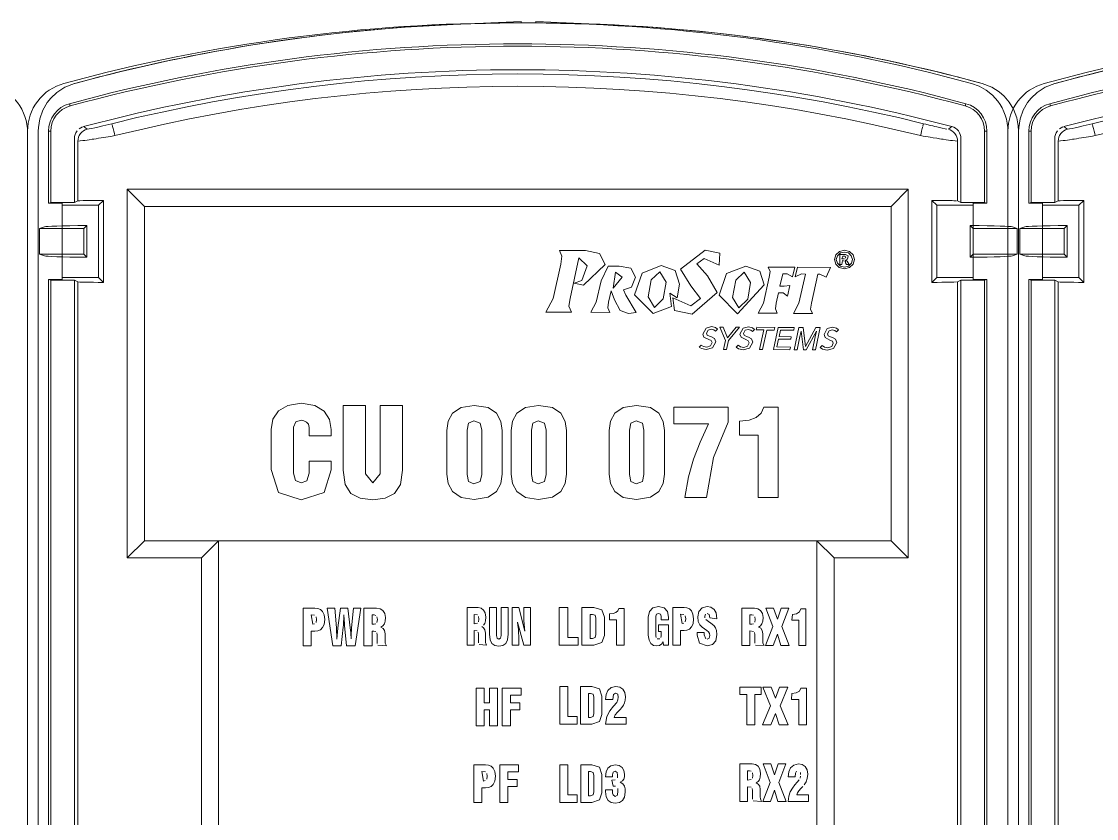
# Model space of a CAD drawing. Header units: millimetres. Extents: x -6000 to 26000, y -6000 to 26000.
# Drawn here: x 97.54 to 103.59, y -4326.05 to -4321.56 of the extents above; entities that cross this region are included whole.
import ezdxf

# ---------------------------------------------------------------- set-up
doc = ezdxf.new("R2010")
doc.units = ezdxf.units.MM
doc.header["$MEASUREMENT"] = 0
doc.layers.add('Чертеж и Рисунок_Ном._пера__1', color=7, linetype='Continuous', lineweight=15)
doc.layers.add('Чертеж и Рисунок_Ном._пера__7', color=7, linetype='Continuous', lineweight=15)

msp = doc.modelspace()

# ---------------------------------------------------------------- linework, layer by layer
at = {"layer": 'Чертеж и Рисунок_Ном._пера__1', "color": 7, "linetype": 'Continuous', "lineweight": 15, "flags": 128}
for points in [[(100.7937, -4322.8662), (100.7145, -4322.8499), (100.5678, -4322.8492), (100.5817, -4322.8819), (100.5753, -4322.9255), (100.5322, -4323.1195), (100.4909, -4323.1956), (100.6347, -4323.1963), (100.6203, -4323.1636), (100.6273, -4323.12), (100.6773, -4322.8913)], [(100.6506, -4323.0329), (100.7026, -4323.0436), (100.8245, -4322.9287), (100.7937, -4322.8662)], [(100.6773, -4322.8913), (100.7234, -4322.9352), (100.6942, -4323.0173)], [(101.4705, -4322.8636), (101.3878, -4322.8469), (101.2496, -4322.9537), (101.3075, -4323.0486)], [(101.4012, -4322.9926), (101.3422, -4322.9234), (101.3833, -4322.8934)], [(101.3833, -4322.8934), (101.4666, -4322.9325), (101.4705, -4322.8636)], [(102.1238, -4322.9257), (102.1163, -4322.8995), (102.124, -4322.873)], [(102.1238, -4322.9257), (102.1163, -4322.8995), (102.124, -4322.873)], [(102.124, -4322.873), (102.1449, -4322.8539)], [(102.124, -4322.873), (102.1449, -4322.8539)], [(102.1336, -4322.8784), (102.1274, -4322.8997), (102.1335, -4322.9209), (102.1503, -4322.9365)], [(102.1336, -4322.8784), (102.1274, -4322.8997), (102.1335, -4322.9209), (102.1503, -4322.9365)], [(102.15, -4322.8631), (102.1336, -4322.8784)], [(102.15, -4322.8631), (102.1336, -4322.8784)], [(102.1449, -4322.8539), (102.1726, -4322.8473)], [(102.1449, -4322.8539), (102.1726, -4322.8473)], [(102.147, -4322.9277), (102.147, -4322.872), (102.1591, -4322.8721), (102.1784, -4322.8722), (102.1935, -4322.8799)], [(102.147, -4322.9277), (102.147, -4322.872), (102.1591, -4322.8721), (102.1784, -4322.8722), (102.1935, -4322.8799)], [(102.1727, -4322.8577), (102.15, -4322.8631)], [(102.1727, -4322.8577), (102.15, -4322.8631)], [(102.1773, -4322.8817), (102.1641, -4322.8809), (102.1591, -4322.8961)], [(102.1773, -4322.8817), (102.1641, -4322.8809), (102.1591, -4322.8961)], [(102.1591, -4322.8961), (102.1733, -4322.8961)], [(102.1591, -4322.8961), (102.1733, -4322.8961)], [(102.1726, -4322.8473), (102.2009, -4322.8544)], [(102.1726, -4322.8473), (102.2009, -4322.8544)], [(102.1952, -4322.8632), (102.1727, -4322.8577)], [(102.1952, -4322.8632), (102.1727, -4322.8577)], [(102.1814, -4322.8928), (102.1773, -4322.8817)], [(102.1814, -4322.8928), (102.1773, -4322.8817)], [(102.191, -4322.8986), (102.1795, -4322.9034)], [(102.191, -4322.8986), (102.1795, -4322.9034)], [(102.1935, -4322.8799), (102.191, -4322.8986)], [(102.1935, -4322.8799), (102.191, -4322.8986)], [(102.2119, -4322.8787), (102.1952, -4322.8632)], [(102.2119, -4322.8787), (102.1952, -4322.8632)], [(102.1956, -4322.9366), (102.2122, -4322.921), (102.2182, -4322.9001), (102.2119, -4322.8787)], [(102.1956, -4322.9366), (102.2122, -4322.921), (102.2182, -4322.9001), (102.2119, -4322.8787)], [(102.2009, -4322.8544), (102.2214, -4322.8737)], [(102.2009, -4322.8544), (102.2214, -4322.8737)], [(102.2214, -4322.8737), (102.229, -4322.9001), (102.2214, -4322.9264)], [(102.2214, -4322.8737), (102.229, -4322.9001), (102.2214, -4322.9264)], [(100.9697, -4322.9481), (100.9039, -4322.9381), (100.8417, -4322.9378), (100.8032, -4323.0201), (100.7753, -4323.1404), (100.7445, -4323.1974), (100.8508, -4323.198), (100.84, -4323.1723), (100.8448, -4323.1407), (100.8593, -4323.0772), (100.8783, -4323.1271), (100.9099, -4323.1871)], [(100.9741, -4323.0551), (100.9961, -4322.9988), (100.9697, -4322.9481)], [(101.2203, -4322.9627), (101.1415, -4322.9341), (101.0338, -4322.977)], [(101.1903, -4323.0897), (101.2305, -4323.1164), (101.2448, -4323.0394), (101.2203, -4322.9627)], [(101.6171, -4322.9365), (101.5093, -4322.9794)], [(101.6959, -4322.9651), (101.6171, -4322.9365)], [(102.1443, -4322.945), (102.1238, -4322.9257)], [(102.1443, -4322.945), (102.1238, -4322.9257)], [(102.1726, -4322.9523), (102.1443, -4322.945)], [(102.1726, -4322.9523), (102.1443, -4322.945)], [(102.1729, -4322.9091), (102.1623, -4322.9048), (102.1591, -4322.9277), (102.147, -4322.9277)], [(102.1729, -4322.9091), (102.1623, -4322.9048), (102.1591, -4322.9277), (102.147, -4322.9277)], [(102.1503, -4322.9365), (102.1727, -4322.9422)], [(102.1503, -4322.9365), (102.1727, -4322.9422)], [(102.2007, -4322.9454), (102.1726, -4322.9523)], [(102.2007, -4322.9454), (102.1726, -4322.9523)], [(102.1727, -4322.9422), (102.1956, -4322.9366)], [(102.1727, -4322.9422), (102.1956, -4322.9366)], [(102.2214, -4322.9264), (102.2007, -4322.9454)], [(102.2214, -4322.9264), (102.2007, -4322.9454)], [(100.6942, -4323.0173), (100.6506, -4323.0329)], [(101.0338, -4322.977), (100.991, -4323.0987), (101.0954, -4323.2044), (101.1982, -4323.1649), (101.1903, -4323.0897)], [(101.1527, -4323.1207), (101.1025, -4323.1695), (101.0668, -4323.1106), (101.085, -4323.0145)], [(101.085, -4323.0145), (101.133, -4322.969)], [(101.133, -4322.969), (101.169, -4323.0279), (101.1527, -4323.1207)], [(101.3075, -4323.0486), (101.3615, -4323.1187), (101.3085, -4323.1606), (101.206, -4323.1155), (101.2154, -4323.1869), (101.3155, -4323.2073), (101.4567, -4323.086), (101.4012, -4322.9926)], [(101.5093, -4322.9794), (101.4666, -4323.1011), (101.571, -4323.2068), (101.7204, -4323.0418), (101.6959, -4322.9651)], [(101.5781, -4323.1719), (101.5424, -4323.113), (101.5606, -4323.0168)], [(101.5606, -4323.0168), (101.6085, -4322.9714)], [(101.6085, -4322.9714), (101.6446, -4323.0302), (101.6282, -4323.1231)], [(100.9422, -4323.1003), (100.9281, -4323.0705), (100.9741, -4323.0551)], [(100.9998, -4323.1987), (100.9422, -4323.1003)], [(101.6282, -4323.1231), (101.5781, -4323.1719)], [(100.9099, -4323.1871), (100.9563, -4323.2038)], [(100.9563, -4323.2038), (100.9998, -4323.1987)], [(101.4228, -4323.3563), (101.4085, -4323.3503), (101.382, -4323.3364), (101.3761, -4323.3196), (101.3936, -4323.2858)], [(101.3936, -4323.2858), (101.4234, -4323.2779)], [(101.4046, -4323.2975), (101.3952, -4323.3153), (101.3993, -4323.3258)], [(101.3993, -4323.3258), (101.413, -4323.3323), (101.4244, -4323.3357), (101.4412, -4323.3453), (101.448, -4323.3639), (101.4291, -4323.3979)], [(101.4373, -4323.296), (101.4221, -4323.2922), (101.4046, -4323.2975)], [(101.4234, -4323.2779), (101.4465, -4323.2836)], [(101.4465, -4323.2836), (101.458, -4323.2929), (101.4471, -4323.3037), (101.4373, -4323.296)], [(101.6315, -4323.3573), (101.6172, -4323.3513), (101.5906, -4323.3375), (101.5847, -4323.3207), (101.6022, -4323.2868)], [(101.6022, -4323.2868), (101.632, -4323.279), (101.6552, -4323.2846), (101.6666, -4323.294), (101.6557, -4323.3048), (101.6459, -4323.2971)], [(101.6133, -4323.2985), (101.6038, -4323.3163), (101.6079, -4323.3268)], [(101.6079, -4323.3268), (101.6216, -4323.3334), (101.6331, -4323.3368), (101.6498, -4323.3463)], [(101.6459, -4323.2971), (101.6307, -4323.2932), (101.6133, -4323.2985)], [(102.0641, -4323.3398), (102.0583, -4323.323), (102.0757, -4323.2892)], [(102.0757, -4323.2892), (102.1055, -4323.2813), (102.1287, -4323.287)], [(102.0868, -4323.3009), (102.0774, -4323.3187), (102.0815, -4323.3292)], [(102.1043, -4323.2956), (102.0868, -4323.3009)], [(102.1195, -4323.2994), (102.1043, -4323.2956)], [(102.1287, -4323.287), (102.1402, -4323.2963), (102.1293, -4323.3072), (102.1195, -4323.2994)], [(101.3677, -4323.4017), (101.355, -4323.393), (101.3661, -4323.3815)], [(101.3661, -4323.3815), (101.3789, -4323.3903)], [(101.3973, -4323.3941), (101.4193, -4323.3869)], [(101.4193, -4323.3869), (101.4282, -4323.3673), (101.4228, -4323.3563)], [(101.5763, -4323.4027), (101.5637, -4323.3941), (101.5747, -4323.3825)], [(101.5747, -4323.3825), (101.5876, -4323.3913)], [(101.6059, -4323.3952), (101.6279, -4323.388)], [(101.6279, -4323.388), (101.6368, -4323.3684), (101.6315, -4323.3573)], [(101.6498, -4323.3463), (101.6566, -4323.3649), (101.6377, -4323.3989)], [(102.0757, -4323.4111), (102.0499, -4323.4051), (102.0372, -4323.3964), (102.0483, -4323.3849)], [(102.0483, -4323.3849), (102.0611, -4323.3937)], [(102.105, -4323.3597), (102.0907, -4323.3537), (102.0641, -4323.3398)], [(102.0815, -4323.3292), (102.0952, -4323.3357), (102.1066, -4323.3392), (102.1234, -4323.3487)], [(102.1014, -4323.3904), (102.1104, -4323.3708), (102.105, -4323.3597)], [(102.1234, -4323.3487), (102.1302, -4323.3673), (102.1112, -4323.4013)], [(101.4291, -4323.3979), (101.3936, -4323.4077), (101.3677, -4323.4017)], [(101.3789, -4323.3903), (101.3973, -4323.3941)], [(101.6377, -4323.3989), (101.6022, -4323.4087), (101.5763, -4323.4027)], [(101.5876, -4323.3913), (101.6059, -4323.3952)], [(102.0611, -4323.3937), (102.0795, -4323.3976)], [(102.1112, -4323.4013), (102.0757, -4323.4111)], [(102.0795, -4323.3976), (102.1014, -4323.3904)]]:
    msp.add_lwpolyline(points, dxfattribs=at)
for points in [[(102.1795, -4322.9034), (102.1878, -4322.9099), (102.1992, -4322.9279), (102.1842, -4322.9279), (102.1791, -4322.9188)], [(102.1795, -4322.9034), (102.1878, -4322.9099), (102.1992, -4322.9279), (102.1842, -4322.9279), (102.1791, -4322.9188)], [(101.8929, -4322.943), (101.7444, -4322.9423), (101.7548, -4322.9669), (101.7499, -4322.9996), (101.718, -4323.1451), (101.6867, -4323.2021), (101.7945, -4323.2027), (101.7841, -4323.1781), (101.7889, -4323.1454), (101.8016, -4323.0875), (101.8287, -4323.0877), (101.8525, -4323.1056), (101.8662, -4323.0462), (101.8343, -4323.0494), (101.8101, -4323.0493), (101.8257, -4322.981), (101.8513, -4322.9811), (101.8797, -4322.9976)], [(102.0955, -4322.944), (102.0703, -4322.9986), (102.0343, -4322.982), (102.024, -4322.982), (101.9875, -4323.1464), (101.9827, -4323.1791), (101.9931, -4323.2037), (101.8853, -4323.2031), (101.9166, -4323.1461), (101.9529, -4322.9816), (101.9319, -4322.9815), (101.8958, -4322.9977), (101.9083, -4322.9431)], [(100.8708, -4323.0609), (100.8827, -4322.9715), (100.9203, -4322.9991)], [(101.4907, -4323.2808), (101.514, -4323.3411), (101.5626, -4323.2812), (101.5825, -4323.2813), (101.5193, -4323.3558), (101.5087, -4323.4061), (101.4918, -4323.406), (101.5024, -4323.3557), (101.4711, -4323.2807)], [(101.7123, -4323.4071), (101.6954, -4323.407), (101.7188, -4323.2969), (101.6764, -4323.2967), (101.6795, -4323.2817), (101.7813, -4323.2823), (101.7781, -4323.2973), (101.7357, -4323.297)], [(101.8653, -4323.4079), (101.7728, -4323.4074), (101.7994, -4323.2823), (101.8906, -4323.2828), (101.8875, -4323.2978), (101.8132, -4323.2974), (101.8052, -4323.3341), (101.8737, -4323.3345), (101.8706, -4323.3495), (101.8021, -4323.3491), (101.7928, -4323.3925), (101.8684, -4323.3929)], [(101.9408, -4323.2831), (101.9539, -4323.389), (102.0124, -4323.2834), (102.0364, -4323.2835), (102.0098, -4323.4086), (101.9934, -4323.4085), (102.0091, -4323.3346), (102.0164, -4323.3034), (101.9584, -4323.4084), (101.9417, -4323.4083), (101.9289, -4323.303), (101.9222, -4323.3342), (101.9065, -4323.4081), (101.8901, -4323.408), (101.9167, -4323.2829)]]:
    msp.add_lwpolyline(points, close=True, dxfattribs=at)
at = {"layer": 'Чертеж и Рисунок_Ном._пера__7', "color": 7, "linetype": 'Continuous', "lineweight": 15}
for p, q in [((99.9682, -4321.5761), (100.3512, -4321.5594)), ((100.3512, -4321.5594), (100.3512, -4321.5669)), ((100.4347, -4321.5594), (100.8177, -4321.5761)), ((100.4347, -4321.5669), (100.4347, -4321.5594)), ((97.8077, -4322.0224), (97.8112, -4322.0353)), ((102.8575, -4322.0224), (102.854, -4322.0353)), ((103.33, -4322.0224), (103.3335, -4322.0353)), ((97.5715, -4322.1764), (97.5715, -4328.7722)), ((97.6318, -4328.7722), (97.6318, -4322.1764)), ((97.6318, -4328.7722), (97.6318, -4322.1767)), ((97.6897, -4322.5824), (97.6897, -4322.1767)), ((97.7031, -4322.1767), (97.6897, -4322.1767)), ((97.7031, -4322.1767), (97.7031, -4322.5797)), ((102.9621, -4322.1767), (102.9621, -4322.5797)), ((102.9621, -4322.1767), (102.9755, -4322.1767)), ((102.9755, -4322.1767), (102.9755, -4322.5824)), ((103.0938, -4328.7722), (103.0938, -4322.1764)), ((103.0938, -4322.1764), (103.0938, -4328.7722)), ((103.1541, -4322.1764), (103.1541, -4328.7722)), ((103.1541, -4328.7722), (103.1541, -4322.1764)), ((103.1541, -4328.7305), (103.1541, -4322.1767)), ((103.1541, -4328.7722), (103.1541, -4322.1767)), ((103.212, -4322.5824), (103.212, -4322.1767)), ((103.2254, -4322.1767), (103.212, -4322.1767)), ((103.2254, -4322.1767), (103.2254, -4322.5797)), ((97.5716, -4328.7792), (97.5716, -4322.1834)), ((97.8358, -4322.5797), (97.8358, -4322.2183)), ((97.855, -4322.2331), (97.855, -4322.5701)), ((102.8103, -4322.5701), (102.8103, -4322.2331)), ((102.8295, -4322.5797), (102.8295, -4322.2183)), ((103.358, -4322.5797), (103.358, -4322.2183)), ((103.3772, -4322.2331), (103.3772, -4322.5701)), ((98.1332, -4322.5041), (102.532, -4322.5041)), ((98.1332, -4322.5041), (98.2296, -4322.6005)), ((98.1332, -4324.58), (98.1332, -4322.5041)), ((102.4357, -4322.6005), (102.532, -4322.5041)), ((102.532, -4322.5041), (102.532, -4324.58)), ((97.7031, -4322.5797), (97.6897, -4322.5824)), ((97.7662, -4322.5824), (97.6897, -4322.5824)), ((97.8358, -4322.5797), (97.7031, -4322.5797)), ((97.7662, -4322.5947), (97.7662, -4322.5824)), ((97.972, -4322.5947), (97.7662, -4322.5947)), ((97.7662, -4323.001), (97.7662, -4322.5947)), ((97.855, -4322.5701), (97.8358, -4322.5797)), ((97.972, -4322.5947), (97.9998, -4322.5668)), ((97.972, -4322.5947), (97.972, -4323.001)), ((97.9998, -4322.5668), (97.9998, -4323.0289)), ((102.4357, -4322.6005), (98.2296, -4322.6005)), ((98.2296, -4322.6005), (98.2296, -4324.4836)), ((102.4357, -4324.4836), (102.4357, -4322.6005)), ((102.6654, -4323.0289), (102.6654, -4322.5668)), ((102.6654, -4322.5668), (102.6933, -4322.5947)), ((102.6933, -4322.5947), (102.899, -4322.5947)), ((102.6933, -4323.001), (102.6933, -4322.5947)), ((102.8295, -4322.5797), (102.8103, -4322.5701)), ((102.9621, -4322.5797), (102.8295, -4322.5797)), ((102.899, -4322.5824), (102.899, -4322.5947)), ((102.9755, -4322.5824), (102.899, -4322.5824)), ((102.899, -4322.5947), (102.899, -4323.001)), ((102.9755, -4322.5824), (102.9621, -4322.5797)), ((103.2254, -4322.5797), (103.212, -4322.5824)), ((103.2885, -4322.5824), (103.212, -4322.5824)), ((103.358, -4322.5797), (103.2254, -4322.5797)), ((103.2885, -4322.5947), (103.2885, -4322.5824)), ((103.4942, -4322.5947), (103.2885, -4322.5947)), ((103.2885, -4323.001), (103.2885, -4322.5947)), ((103.3772, -4322.5701), (103.358, -4322.5797)), ((103.4942, -4322.5947), (103.5221, -4322.5668)), ((103.4942, -4322.5947), (103.4942, -4323.001)), ((103.5221, -4322.5668), (103.5221, -4323.0289)), ((97.6391, -4322.7252), (97.6669, -4322.7159)), ((97.8882, -4322.7252), (97.9049, -4322.7085)), ((97.9049, -4322.7085), (97.9049, -4322.8873)), ((102.881, -4322.7085), (102.881, -4322.8873)), ((102.881, -4322.7085), (102.8977, -4322.7252)), ((103.1468, -4322.7252), (103.119, -4322.7159)), ((103.1614, -4322.7252), (103.1892, -4322.7159)), ((103.4104, -4322.7252), (103.4272, -4322.7085)), ((103.4272, -4322.7085), (103.4272, -4322.8873)), ((97.6391, -4322.7252), (97.6391, -4322.8705)), ((97.8882, -4322.7252), (97.6391, -4322.7252)), ((97.8882, -4322.7252), (97.8882, -4322.8705)), ((103.1468, -4322.7252), (102.8977, -4322.7252)), ((102.8977, -4322.8705), (102.8977, -4322.7252)), ((103.1468, -4322.7252), (103.1468, -4322.8705)), ((103.1614, -4322.7252), (103.1614, -4322.8705)), ((103.4104, -4322.7252), (103.1614, -4322.7252)), ((103.4104, -4322.7252), (103.4104, -4322.8705)), ((97.6669, -4322.8798), (97.6391, -4322.8705)), ((97.6391, -4322.8705), (97.8882, -4322.8705)), ((97.8882, -4322.8705), (97.9049, -4322.8873)), ((102.8977, -4322.8705), (102.881, -4322.8873)), ((102.8977, -4322.8705), (103.1468, -4322.8705)), ((103.119, -4322.8798), (103.1468, -4322.8705)), ((103.1892, -4322.8798), (103.1614, -4322.8705)), ((103.1614, -4322.8705), (103.4104, -4322.8705)), ((103.4104, -4322.8705), (103.4272, -4322.8873)), ((97.6897, -4323.0133), (97.6897, -4327.6039)), ((97.7031, -4323.016), (97.6897, -4323.0133)), ((97.7662, -4323.0133), (97.6897, -4323.0133)), ((97.8358, -4323.016), (97.7031, -4323.016)), ((97.7031, -4323.016), (97.7031, -4327.6013)), ((97.972, -4323.001), (97.7662, -4323.001)), ((97.7662, -4323.001), (97.7662, -4323.0133)), ((97.8358, -4323.016), (97.855, -4323.0256)), ((97.8358, -4327.6013), (97.8358, -4323.016)), ((97.855, -4323.0256), (97.855, -4327.5917)), ((97.9998, -4323.0289), (97.972, -4323.001)), ((102.6654, -4323.0289), (102.6933, -4323.001)), ((102.6933, -4323.001), (102.899, -4323.001)), ((102.8295, -4323.016), (102.8103, -4323.0256)), ((102.8103, -4327.5917), (102.8103, -4323.0256)), ((102.9621, -4323.016), (102.8295, -4323.016)), ((102.8295, -4327.6013), (102.8295, -4323.016)), ((102.899, -4323.0133), (102.899, -4323.001)), ((102.9755, -4323.0133), (102.899, -4323.0133)), ((102.9755, -4323.0133), (102.9621, -4323.016)), ((102.9621, -4327.6013), (102.9621, -4323.016)), ((102.9755, -4323.0133), (102.9755, -4327.6039)), ((103.212, -4323.0133), (103.212, -4327.6039)), ((103.2254, -4323.016), (103.212, -4323.0133)), ((103.2885, -4323.0133), (103.212, -4323.0133)), ((103.358, -4323.016), (103.2254, -4323.016)), ((103.2254, -4323.016), (103.2254, -4327.6013)), ((103.4942, -4323.001), (103.2885, -4323.001)), ((103.2885, -4323.001), (103.2885, -4323.0133)), ((103.358, -4323.016), (103.3772, -4323.0256)), ((103.358, -4327.6013), (103.358, -4323.016)), ((103.3772, -4323.0256), (103.3772, -4327.5917)), ((103.5221, -4323.0289), (103.4942, -4323.001)), ((98.1332, -4324.58), (98.2296, -4324.4836)), ((98.2296, -4324.4836), (98.6469, -4324.4836)), ((98.5505, -4324.58), (98.6469, -4324.4836)), ((98.6469, -4324.4836), (98.6469, -4328.3784)), ((98.6469, -4324.4836), (102.0184, -4324.4836)), ((102.0184, -4324.4836), (102.4357, -4324.4836)), ((102.0184, -4324.4836), (102.1147, -4324.58)), ((102.0184, -4328.3784), (102.0184, -4324.4836)), ((102.4357, -4324.4836), (102.532, -4324.58)), ((98.5505, -4324.58), (98.1332, -4324.58)), ((98.5505, -4328.4748), (98.5505, -4324.58)), ((102.532, -4324.58), (102.1147, -4324.58)), ((102.1147, -4324.58), (102.1147, -4328.4748))]:
    msp.add_line(p, q, dxfattribs=at)
at = {"layer": 'Чертеж и Рисунок_Ном._пера__7', "color": 7, "linetype": 'Continuous', "lineweight": 15, "flags": 128}
for points in [[(97.3668, -4321.9153), (97.4094, -4321.9308), (97.4489, -4321.9529), (97.4843, -4321.9812), (97.5147, -4322.0148), (97.5285, -4322.0347), (97.5391, -4322.0529), (97.5495, -4322.0748), (97.557, -4322.0945), (97.5634, -4322.1163), (97.568, -4322.1385), (97.5708, -4322.1625), (97.5716, -4322.1834)], [(97.7764, -4321.9084), (97.7548, -4321.9152), (97.7338, -4321.9238), (97.7135, -4321.934), (97.6942, -4321.9459), (97.6772, -4321.9583), (97.6589, -4321.9741), (97.643, -4321.9904), (97.6285, -4322.0078), (97.6163, -4322.025), (97.604, -4322.0459), (97.5936, -4322.0678), (97.5861, -4322.0875), (97.5752, -4322.1314), (97.5715, -4322.1764)], [(97.8367, -4321.9084), (97.7823, -4321.9295), (97.7363, -4321.9593), (97.7033, -4321.9904), (97.6829, -4322.0159), (97.6577, -4322.0594), (97.6403, -4322.1085), (97.6325, -4322.1565), (97.6318, -4322.1764)], [(102.8889, -4321.9084), (102.9315, -4321.9238), (102.9711, -4321.9459), (103.0065, -4321.9742), (103.0368, -4322.0078), (103.0506, -4322.0277), (103.0612, -4322.0459), (103.0717, -4322.0678), (103.0792, -4322.0875), (103.0855, -4322.1093), (103.0901, -4322.1315), (103.093, -4322.1555), (103.0938, -4322.1764)], [(102.9492, -4321.9084), (103.0041, -4321.9297), (103.0455, -4321.9561), (103.0736, -4321.9808), (103.1012, -4322.0133), (103.1254, -4322.0534), (103.1438, -4322.1015), (103.1525, -4322.1465), (103.1541, -4322.1764)], [(103.2986, -4321.9084), (103.277, -4321.9152), (103.2561, -4321.9238), (103.2358, -4321.934), (103.2165, -4321.9459), (103.1995, -4321.9583), (103.1812, -4321.9741), (103.1652, -4321.9904), (103.1507, -4322.0078), (103.1386, -4322.025), (103.1263, -4322.0459), (103.1158, -4322.0678), (103.1084, -4322.0875), (103.0974, -4322.1314), (103.0938, -4322.1764)], [(103.359, -4321.9084), (103.3046, -4321.9295), (103.2586, -4321.9593), (103.2256, -4321.9904), (103.2051, -4322.0159), (103.1799, -4322.0594), (103.1625, -4322.1085), (103.1548, -4322.1565), (103.1541, -4322.1764)], [(97.8358, -4322.2183), (97.8367, -4322.207), (97.8395, -4322.196), (97.844, -4322.1855), (97.8502, -4322.176)], [(97.855, -4322.2331), (97.8558, -4322.2223), (97.8585, -4322.2113), (97.863, -4322.2006), (97.8694, -4322.1907), (97.8774, -4322.182), (97.8865, -4322.1749), (97.8965, -4322.1695), (97.9067, -4322.1659)], [(97.8618, -4322.1641), (97.8713, -4322.1577), (97.8816, -4322.153)], [(97.9067, -4322.1659), (97.897, -4322.1585), (97.8874, -4322.1512)], [(97.9067, -4322.1659), (97.919, -4322.1646), (97.9331, -4322.1617), (97.95, -4322.158), (97.9608, -4322.1556), (97.9756, -4322.1521), (97.9948, -4322.1475), (98.0118, -4322.1434), (98.0292, -4322.1392), (98.0467, -4322.1348)], [(98.0507, -4322.1507), (98.0481, -4322.1402)], [(98.0635, -4322.2023), (98.0605, -4322.1902), (98.0574, -4322.1779), (98.0536, -4322.1623), (98.0507, -4322.1507)], [(102.6146, -4322.1507), (102.6117, -4322.1623), (102.6078, -4322.1779), (102.6047, -4322.1902), (102.6017, -4322.2023)], [(102.6185, -4322.1348), (102.6156, -4322.1466)], [(102.6185, -4322.1348), (102.6316, -4322.1381), (102.6495, -4322.1425), (102.6597, -4322.1449), (102.6704, -4322.1475), (102.6825, -4322.1504), (102.693, -4322.1529), (102.7092, -4322.1567), (102.7239, -4322.16), (102.7397, -4322.1633), (102.7499, -4322.1652)], [(102.7778, -4322.1512), (102.7682, -4322.1585), (102.7585, -4322.1659)], [(102.8103, -4322.2331), (102.8094, -4322.2223), (102.8067, -4322.2113), (102.8022, -4322.2006), (102.7958, -4322.1907), (102.7879, -4322.182), (102.7787, -4322.1749), (102.7688, -4322.1695), (102.7585, -4322.1659)], [(102.7778, -4322.1512), (102.7885, -4322.155), (102.7985, -4322.1605), (102.8074, -4322.1676), (102.815, -4322.176), (102.8212, -4322.1855), (102.8258, -4322.196), (102.8285, -4322.207), (102.8295, -4322.2183)], [(103.358, -4322.2183), (103.359, -4322.207), (103.3617, -4322.196), (103.3663, -4322.1855), (103.3725, -4322.176)], [(103.3772, -4322.2331), (103.3781, -4322.2223), (103.3808, -4322.2113), (103.3853, -4322.2006), (103.3917, -4322.1907), (103.3996, -4322.182), (103.4088, -4322.1749), (103.4187, -4322.1695), (103.429, -4322.1659)], [(103.3841, -4322.1641), (103.3935, -4322.1577), (103.4039, -4322.153)], [(103.429, -4322.1659), (103.4193, -4322.1585), (103.4097, -4322.1512)], [(103.429, -4322.1659), (103.4412, -4322.1646), (103.4553, -4322.1617), (103.4723, -4322.158), (103.4831, -4322.1556), (103.4978, -4322.1521), (103.5171, -4322.1475), (103.5341, -4322.1434), (103.5515, -4322.1392), (103.569, -4322.1348)], [(103.573, -4322.1507), (103.5703, -4322.1402)], [(103.5858, -4322.2023), (103.5828, -4322.1902), (103.5797, -4322.1779), (103.5758, -4322.1623), (103.573, -4322.1507)], [(97.855, -4322.2331), (97.8677, -4322.2324), (97.8832, -4322.2305), (97.8944, -4322.229), (97.9067, -4322.2272), (97.9195, -4322.2253), (97.9355, -4322.2229), (97.9456, -4322.2213), (97.9574, -4322.2195), (97.9709, -4322.2173), (97.9862, -4322.2149), (97.9999, -4322.2127), (98.0131, -4322.2106), (98.0255, -4322.2085), (98.037, -4322.2067), (98.0473, -4322.205), (98.0635, -4322.2023)], [(102.6017, -4322.2023), (102.6175, -4322.2049), (102.6318, -4322.2072), (102.6447, -4322.2093), (102.6559, -4322.2112), (102.6732, -4322.214), (102.6943, -4322.2173), (102.7078, -4322.2195), (102.7196, -4322.2213), (102.7298, -4322.2229), (102.7457, -4322.2253), (102.7586, -4322.2272), (102.7708, -4322.229), (102.7821, -4322.2305), (102.7975, -4322.2324), (102.8092, -4322.2333)], [(103.3772, -4322.2331), (103.39, -4322.2324), (103.4054, -4322.2305), (103.4167, -4322.229), (103.4289, -4322.2272), (103.4418, -4322.2253), (103.4577, -4322.2229), (103.4679, -4322.2213), (103.4797, -4322.2195), (103.4932, -4322.2173), (103.5085, -4322.2149), (103.5222, -4322.2127), (103.5354, -4322.2106), (103.5478, -4322.2085), (103.5593, -4322.2067), (103.5696, -4322.205), (103.5858, -4322.2023)], [(97.855, -4322.5701), (97.8669, -4322.5691), (97.8851, -4322.5684), (97.8971, -4322.5681), (97.9108, -4322.5678), (97.9261, -4322.5675), (97.9429, -4322.5673), (97.9702, -4322.567), (97.9998, -4322.5668)], [(102.6654, -4322.5668), (102.695, -4322.567), (102.7224, -4322.5673), (102.7391, -4322.5675), (102.7544, -4322.5678), (102.7681, -4322.5681), (102.7801, -4322.5684), (102.7902, -4322.5687), (102.8045, -4322.5694)], [(103.3772, -4322.5701), (103.3892, -4322.5691), (103.4074, -4322.5684), (103.4194, -4322.5681), (103.4331, -4322.5678), (103.4484, -4322.5675), (103.4651, -4322.5673), (103.4925, -4322.567), (103.5221, -4322.5668)], [(97.855, -4323.0256), (97.8669, -4323.0267), (97.8851, -4323.0273), (97.8971, -4323.0276), (97.9108, -4323.0279), (97.9261, -4323.0282), (97.9429, -4323.0284), (97.9702, -4323.0287), (97.9998, -4323.0289)], [(103.3772, -4323.0256), (103.3892, -4323.0267), (103.4074, -4323.0273), (103.4194, -4323.0276), (103.4331, -4323.0279), (103.4484, -4323.0282), (103.4651, -4323.0284), (103.4925, -4323.0287), (103.5221, -4323.0289)], [(102.6654, -4323.0289), (102.695, -4323.0287), (102.7224, -4323.0284), (102.7391, -4323.0282), (102.7544, -4323.0279), (102.7681, -4323.0276), (102.7801, -4323.0273), (102.7902, -4323.027), (102.8045, -4323.0263)], [(99.2059, -4324.8652), (99.1901, -4324.8637), (99.124, -4324.8637), (99.124, -4325.0751), (99.1695, -4325.0751), (99.1695, -4324.9927)], [(99.1695, -4324.9017), (99.1887, -4324.9038)], [(99.1885, -4324.9523), (99.1777, -4324.9547), (99.1695, -4324.9017)], [(99.2209, -4324.8709), (99.2059, -4324.8652)], [(99.2334, -4324.8822), (99.2209, -4324.8709)], [(99.2421, -4324.9008), (99.2334, -4324.8822)], [(99.2453, -4324.9282), (99.2421, -4324.9008)], [(99.2584, -4324.8637), (99.2903, -4325.0751), (99.3381, -4325.0751), (99.3497, -4324.9709), (99.3506, -4324.9597)], [(99.3122, -4324.985), (99.3116, -4324.9739), (99.3023, -4324.8637), (99.2584, -4324.8637)], [(99.3909, -4324.9871), (99.3897, -4324.9739), (99.3757, -4324.8637), (99.3342, -4324.8637), (99.3187, -4324.9747), (99.3169, -4324.999)], [(99.3571, -4324.9615), (99.3681, -4325.0751), (99.4175, -4325.0751), (99.4494, -4324.8637), (99.4075, -4324.8637), (99.3968, -4324.9739), (99.3958, -4324.9876)], [(99.5578, -4324.8671), (99.538, -4324.8637), (99.4665, -4324.8637), (99.4665, -4325.0751), (99.512, -4325.0751), (99.512, -4324.9927)], [(99.512, -4324.9017), (99.5233, -4324.9017), (99.5332, -4324.9044)], [(99.5333, -4324.9521), (99.5235, -4324.9547), (99.512, -4324.9547), (99.512, -4324.9017)], [(99.5735, -4324.8771), (99.5578, -4324.8671)], [(99.5839, -4324.8938), (99.5735, -4324.8771)], [(99.5877, -4324.917), (99.5839, -4324.8938)], [(100.1266, -4324.8639), (100.1095, -4324.8606), (100.0477, -4324.8606), (100.0477, -4325.072), (100.087, -4325.072), (100.087, -4324.9895)], [(100.087, -4324.8986), (100.1054, -4324.9013)], [(100.1054, -4324.949), (100.087, -4324.9516), (100.087, -4324.8986)], [(100.1402, -4324.874), (100.1266, -4324.8639)], [(100.1492, -4324.8906), (100.1402, -4324.874)], [(100.1524, -4324.9139), (100.1492, -4324.8906)], [(100.1738, -4324.8606), (100.1738, -4325.0096), (100.1773, -4325.0417)], [(100.2163, -4325.0332), (100.2131, -4325.0178), (100.2131, -4324.8606), (100.1738, -4324.8606)], [(100.2648, -4325.0624), (100.275, -4325.0416), (100.2786, -4325.0096), (100.2786, -4324.8606), (100.2393, -4324.8606), (100.2393, -4325.0178), (100.236, -4325.0331)], [(100.3013, -4324.8606), (100.3013, -4325.072), (100.3388, -4325.072), (100.3388, -4325.0219), (100.338, -4325.0032)], [(100.3694, -4324.9532), (100.3714, -4324.9742), (100.3729, -4324.9934), (100.3392, -4324.8606), (100.3013, -4324.8606)], [(100.334, -4324.9619), (100.3322, -4324.9433), (100.3663, -4325.072), (100.4042, -4325.072), (100.4042, -4324.8606), (100.3667, -4324.8606), (100.3667, -4324.9133), (100.3675, -4324.9323)], [(100.6933, -4324.8606), (100.7606, -4324.8606), (100.8071, -4324.8732)], [(100.807, -4325.0577), (100.7606, -4325.072), (100.6933, -4325.072), (100.6933, -4324.8606)], [(100.7687, -4324.9034), (100.7534, -4324.8986), (100.7416, -4324.8986), (100.7416, -4325.034)], [(100.8071, -4324.8732), (100.8218, -4324.9142), (100.8218, -4325.0172), (100.807, -4325.0577)], [(100.8899, -4324.9292), (100.8489, -4324.9292), (100.8489, -4324.8965), (100.8701, -4324.8943), (100.8855, -4324.8881)], [(100.8855, -4324.8881), (100.8965, -4324.8783), (100.9022, -4324.865), (100.9329, -4324.865), (100.9329, -4325.072), (100.8899, -4325.072), (100.8899, -4324.9292)], [(101.0743, -4324.8824), (101.0682, -4324.9146), (101.0682, -4325.0153), (101.0722, -4325.0443), (101.0826, -4325.0631)], [(101.0931, -4324.8621), (101.0743, -4324.8824)], [(101.1256, -4324.8551), (101.0931, -4324.8621)], [(101.1128, -4325.0295), (101.1104, -4325.0188), (101.1104, -4324.9096), (101.1145, -4324.8983), (101.1264, -4324.894)], [(101.1582, -4324.8623), (101.1256, -4324.8551)], [(101.1264, -4324.894), (101.1377, -4324.8982)], [(101.1377, -4324.8982), (101.141, -4324.9093), (101.141, -4324.9296), (101.1827, -4324.9296)], [(101.1768, -4324.8827), (101.1582, -4324.8623)], [(101.1827, -4324.9296), (101.1827, -4324.9146), (101.1768, -4324.8827)], [(101.2852, -4324.8613), (101.27, -4324.8598), (101.2065, -4324.8598), (101.2065, -4325.0712), (101.2503, -4325.0712), (101.2503, -4324.9888)], [(101.2503, -4324.8978), (101.2687, -4324.8999)], [(101.2684, -4324.9484), (101.2581, -4324.9508), (101.2503, -4324.8978)], [(101.2996, -4324.867), (101.2852, -4324.8613)], [(101.3117, -4324.8783), (101.2996, -4324.867)], [(101.32, -4324.8969), (101.3117, -4324.8783)], [(101.3231, -4324.9243), (101.32, -4324.8969)], [(101.3718, -4324.8618), (101.3531, -4324.8815), (101.3464, -4324.9131)], [(101.4002, -4324.8551), (101.3718, -4324.8618)], [(101.3863, -4324.9087), (101.3898, -4324.8973)], [(101.3997, -4324.8931), (101.4111, -4324.8992)], [(101.4212, -4324.8588), (101.4002, -4324.8551)], [(101.4111, -4324.8992), (101.4151, -4324.919), (101.4546, -4324.9234), (101.4503, -4324.8904)], [(101.4385, -4324.8703), (101.4212, -4324.8588)], [(101.4503, -4324.8904), (101.4385, -4324.8703)], [(101.6852, -4324.8666), (101.6657, -4324.8633), (101.5949, -4324.8633), (101.5949, -4325.0747), (101.6399, -4325.0747), (101.6399, -4324.9922)], [(101.6399, -4324.9013), (101.6511, -4324.9013), (101.661, -4324.904)], [(101.661, -4324.9517), (101.6514, -4324.9543), (101.6399, -4324.9543), (101.6399, -4324.9013)], [(101.7111, -4324.8933), (101.7008, -4324.8767), (101.6852, -4324.8666)], [(101.7149, -4324.9166), (101.7111, -4324.8933)], [(101.9026, -4324.8954), (101.8806, -4324.8992), (101.8777, -4324.9319), (101.916, -4324.9319), (101.916, -4325.0747)], [(101.916, -4325.0747), (101.9561, -4325.0747), (101.9561, -4324.8677), (101.9274, -4324.8677), (101.9191, -4324.8846), (101.9026, -4324.8954)], [(99.1998, -4324.9276), (99.1966, -4324.9439)], [(99.1968, -4324.9116), (99.1998, -4324.9276)], [(99.2336, -4324.9734), (99.2421, -4324.9549)], [(99.2421, -4324.9549), (99.2453, -4324.9282)], [(99.3506, -4324.9597), (99.3517, -4324.9425)], [(99.3517, -4324.9425), (99.3528, -4324.922)], [(99.355, -4324.9155), (99.3556, -4324.9319)], [(99.3556, -4324.9319), (99.3564, -4324.9479)], [(99.3564, -4324.9479), (99.3571, -4324.9615)], [(99.5398, -4324.913), (99.5422, -4324.9282), (99.5398, -4324.9436)], [(99.5619, -4324.9706), (99.5734, -4324.9629)], [(99.5734, -4324.9629), (99.5814, -4324.9524)], [(99.5814, -4324.9524), (99.5862, -4324.9376)], [(99.5862, -4324.9376), (99.5877, -4324.917)], [(100.111, -4324.9098), (100.1131, -4324.9251), (100.1111, -4324.9404)], [(100.1401, -4324.9597), (100.147, -4324.9492)], [(100.147, -4324.9492), (100.1511, -4324.9345)], [(100.1511, -4324.9345), (100.1524, -4324.9139)], [(100.3362, -4324.9825), (100.334, -4324.9619)], [(100.3675, -4324.9323), (100.3694, -4324.9532)], [(100.7687, -4325.029), (100.7735, -4325.0116), (100.7735, -4324.9204), (100.7687, -4324.9034)], [(101.1447, -4325.0652), (101.1524, -4325.0533), (101.1542, -4325.0712), (101.1827, -4325.0712), (101.1827, -4324.9576), (101.1256, -4324.9576), (101.1256, -4324.9955), (101.141, -4324.9955), (101.141, -4325.0194), (101.1388, -4325.0298)], [(101.2793, -4324.9237), (101.2763, -4324.94)], [(101.2764, -4324.9077), (101.2793, -4324.9237)], [(101.3118, -4324.9695), (101.3201, -4324.951)], [(101.3201, -4324.951), (101.3231, -4324.9243)], [(101.3464, -4324.9131), (101.3496, -4324.938)], [(101.3496, -4324.938), (101.3586, -4324.9574)], [(101.3586, -4324.9574), (101.3722, -4324.9711), (101.3985, -4324.9899), (101.4077, -4324.9978)], [(101.3876, -4324.9187), (101.3863, -4324.9087)], [(101.4386, -4324.9625), (101.4275, -4324.9531), (101.4005, -4324.934), (101.3921, -4324.9267)], [(101.4471, -4324.9744), (101.4386, -4324.9625)], [(101.6675, -4324.9125), (101.6698, -4324.9278), (101.6675, -4324.9431)], [(101.6894, -4324.9702), (101.7007, -4324.9624)], [(101.7007, -4324.9624), (101.7087, -4324.9519)], [(101.7087, -4324.9519), (101.7133, -4324.9372)], [(101.7133, -4324.9372), (101.7149, -4324.9166)], [(99.1695, -4324.9927), (99.1901, -4324.9927), (99.2061, -4324.991)], [(99.2061, -4324.991), (99.2211, -4324.985)], [(99.2211, -4324.985), (99.2336, -4324.9734)], [(99.3127, -4324.9986), (99.3122, -4324.985)], [(99.3131, -4325.0131), (99.3127, -4324.9986)], [(99.3135, -4325.0265), (99.3131, -4325.0131)], [(99.3169, -4324.999), (99.3157, -4325.0175)], [(99.3918, -4325.0032), (99.3909, -4324.9871)], [(99.3926, -4325.0203), (99.3918, -4325.0032)], [(99.3958, -4324.9876), (99.395, -4325.0043), (99.3944, -4325.0213)], [(99.512, -4324.9927), (99.522, -4324.9927), (99.5329, -4324.995)], [(99.5386, -4325.0017), (99.5401, -4325.013), (99.5401, -4325.0477), (99.5411, -4325.062)], [(99.5825, -4324.9897), (99.5741, -4324.9774), (99.5619, -4324.9706)], [(99.5868, -4325.0606), (99.5856, -4325.0486), (99.5856, -4325.0083), (99.5825, -4324.9897)], [(100.087, -4324.9895), (100.1051, -4324.9918)], [(100.11, -4324.9986), (100.1113, -4325.0099), (100.1113, -4325.0446), (100.1121, -4325.0589)], [(100.1407, -4324.9743), (100.1302, -4324.9675)], [(100.1479, -4324.9865), (100.1407, -4324.9743)], [(100.1517, -4325.0574), (100.1506, -4325.0455), (100.1506, -4325.0051), (100.1479, -4324.9865)], [(100.338, -4325.0032), (100.3362, -4324.9825)], [(101.2503, -4324.9888), (101.27, -4324.9888), (101.2854, -4324.9871), (101.2998, -4324.9811)], [(101.2998, -4324.9811), (101.3118, -4324.9695)], [(101.3438, -4325.0008), (101.3438, -4325.0164), (101.3576, -4325.0611)], [(101.3916, -4325.0362), (101.3838, -4325.0141), (101.3838, -4325.0008), (101.3438, -4325.0008)], [(101.4077, -4324.9978), (101.4133, -4325.0066), (101.4151, -4325.0176)], [(101.4151, -4325.0176), (101.4113, -4325.0328)], [(101.4527, -4324.9903), (101.4471, -4324.9744)], [(101.448, -4325.0478), (101.4546, -4325.0114)], [(101.4546, -4325.0114), (101.4527, -4324.9903)], [(101.6399, -4324.9922), (101.6607, -4324.9945)], [(101.6662, -4325.0013), (101.6678, -4325.0126), (101.6678, -4325.0473), (101.6687, -4325.0616)], [(101.6727, -4325.0712), (101.7209, -4325.0747), (101.714, -4325.0601), (101.7128, -4325.0482), (101.7128, -4325.0078), (101.7097, -4324.9892)], [(101.7015, -4324.977), (101.6894, -4324.9702)], [(101.7097, -4324.9892), (101.7015, -4324.977)], [(99.5451, -4325.0717), (99.5937, -4325.0751), (99.5868, -4325.0606)], [(100.1156, -4325.0685), (100.1577, -4325.072), (100.1517, -4325.0574)], [(100.1773, -4325.0417), (100.1874, -4325.0625)], [(100.1874, -4325.0625), (100.2038, -4325.0736), (100.2261, -4325.077)], [(100.236, -4325.0331), (100.2261, -4325.0381), (100.2163, -4325.0332)], [(100.2261, -4325.077), (100.2483, -4325.0736)], [(100.2483, -4325.0736), (100.2648, -4325.0624)], [(100.7416, -4325.034), (100.7536, -4325.034), (100.7687, -4325.029)], [(101.0826, -4325.0631), (101.0971, -4325.0732), (101.1135, -4325.0762)], [(101.1135, -4325.0762), (101.1311, -4325.0733)], [(101.1332, -4325.0361), (101.1187, -4325.036)], [(101.1311, -4325.0733), (101.1447, -4325.0652)], [(101.3576, -4325.0611), (101.3997, -4325.0762)], [(101.3997, -4325.0762), (101.4292, -4325.0692)], [(101.4113, -4325.0328), (101.4007, -4325.0382)], [(101.4292, -4325.0692), (101.448, -4325.0478)], [(100.6871, -4325.3054), (100.7496, -4325.3054), (100.7927, -4325.3181)], [(100.7926, -4325.5025), (100.7496, -4325.5168), (100.6871, -4325.5168), (100.6871, -4325.3054)], [(100.7927, -4325.3181), (100.8063, -4325.359), (100.8063, -4325.4621), (100.7926, -4325.5025)], [(100.841, -4325.3271), (100.8592, -4325.3113), (100.8858, -4325.3054), (100.9075, -4325.3093)], [(100.9075, -4325.3093), (100.9247, -4325.3206), (100.936, -4325.3388)], [(101.9158, -4325.5206), (101.9595, -4325.5206), (101.9595, -4325.3136), (101.9283, -4325.3136), (101.9192, -4325.3305)], [(100.7571, -4325.3483), (100.7428, -4325.3434), (100.7319, -4325.3434), (100.7319, -4325.4788)], [(100.7571, -4325.4738), (100.7615, -4325.4565), (100.7615, -4325.3652), (100.7571, -4325.3483)], [(100.8719, -4325.3508), (100.868, -4325.3781), (100.8275, -4325.3781), (100.8308, -4325.3502)], [(100.8308, -4325.3502), (100.841, -4325.3271)], [(100.8958, -4325.3489), (100.884, -4325.3428), (100.8719, -4325.3508)], [(100.8902, -4325.3955), (100.897, -4325.3802), (100.8988, -4325.3649), (100.8958, -4325.3489)], [(100.9384, -4325.382), (100.9342, -4325.3976)], [(100.936, -4325.3388), (100.94, -4325.3631), (100.9384, -4325.382)], [(101.9012, -4325.3413), (101.8772, -4325.3451), (101.8741, -4325.3778), (101.9158, -4325.3778), (101.9158, -4325.5206)], [(101.9192, -4325.3305), (101.9012, -4325.3413)], [(100.8347, -4325.4741), (100.8516, -4325.4413), (100.8722, -4325.416), (100.8902, -4325.3955)], [(100.9089, -4325.435), (100.8949, -4325.4498)], [(100.9198, -4325.4226), (100.9089, -4325.435)], [(100.9277, -4325.4108), (100.9198, -4325.4226)], [(100.9342, -4325.3976), (100.9277, -4325.4108)], [(100.7319, -4325.4788), (100.7431, -4325.4788), (100.7571, -4325.4738)], [(100.8825, -4325.4651), (100.8763, -4325.4788), (100.9431, -4325.4788), (100.9431, -4325.5168), (100.8275, -4325.5168)], [(100.8275, -4325.5168), (100.8347, -4325.4741)], [(100.8949, -4325.4498), (100.8825, -4325.4651)], [(100.1675, -4325.7478), (100.1517, -4325.7463), (100.0857, -4325.7463), (100.0857, -4325.9577), (100.1312, -4325.9577), (100.1312, -4325.8752)], [(100.1825, -4325.7535), (100.1675, -4325.7478)], [(100.6875, -4325.7465), (100.7497, -4325.7465), (100.7926, -4325.7592), (100.8062, -4325.8001), (100.8062, -4325.9032), (100.7925, -4325.9436)], [(100.7925, -4325.9436), (100.7497, -4325.9579), (100.6875, -4325.9579), (100.6875, -4325.7465)], [(100.84, -4325.7651), (100.8572, -4325.7515), (100.8823, -4325.7465), (100.9036, -4325.7504), (100.9203, -4325.7611)], [(101.6718, -4325.7445), (101.6526, -4325.7411), (101.5834, -4325.7411), (101.5834, -4325.9525), (101.6274, -4325.9525), (101.6274, -4325.8701)], [(101.6971, -4325.7712), (101.687, -4325.7545), (101.6718, -4325.7445)], [(101.8874, -4325.747), (101.8696, -4325.7628)], [(101.9136, -4325.7411), (101.8874, -4325.747)], [(101.9349, -4325.745), (101.9136, -4325.7411)], [(101.9517, -4325.7563), (101.9349, -4325.745)], [(100.1312, -4325.7843), (100.1503, -4325.7863)], [(100.15, -4325.8349), (100.1393, -4325.8373), (100.1312, -4325.7843)], [(100.1614, -4325.8102), (100.1582, -4325.8265)], [(100.1584, -4325.7942), (100.1614, -4325.8102)], [(100.195, -4325.7648), (100.1825, -4325.7535)], [(100.2037, -4325.7834), (100.195, -4325.7648)], [(100.2069, -4325.8108), (100.2037, -4325.7834)], [(100.2037, -4325.8375), (100.2069, -4325.8108)], [(100.7572, -4325.7894), (100.743, -4325.7845), (100.7321, -4325.7845), (100.7321, -4325.92)], [(100.7321, -4325.92), (100.7432, -4325.92), (100.7572, -4325.9149), (100.7615, -4325.8976), (100.7615, -4325.8063), (100.7572, -4325.7894)], [(100.8271, -4325.8137), (100.8302, -4325.7847)], [(100.8704, -4325.7876), (100.8663, -4325.8025), (100.8663, -4325.8137), (100.8271, -4325.8137)], [(100.8302, -4325.7847), (100.84, -4325.7651)], [(100.8923, -4325.7889), (100.8815, -4325.7822), (100.8704, -4325.7876)], [(100.8941, -4325.8185), (100.8955, -4325.8042), (100.8923, -4325.7889)], [(100.9203, -4325.7611), (100.931, -4325.7777)], [(100.931, -4325.7777), (100.9347, -4325.7992), (100.9337, -4325.8138)], [(101.6274, -4325.7791), (101.6384, -4325.7791), (101.648, -4325.7818)], [(101.6481, -4325.8295), (101.6274, -4325.8321), (101.6274, -4325.7791)], [(101.6544, -4325.7904), (101.6567, -4325.8056), (101.6544, -4325.821)], [(101.7008, -4325.7944), (101.6971, -4325.7712)], [(101.6993, -4325.815), (101.7008, -4325.7944)], [(101.8595, -4325.786), (101.8563, -4325.8139), (101.896, -4325.8139), (101.8977, -4325.7932), (101.903, -4325.7819)], [(101.8696, -4325.7628), (101.8595, -4325.786)], [(101.9255, -4325.8104), (101.9229, -4325.8215)], [(101.9251, -4325.789), (101.9263, -4325.8006)], [(101.9628, -4325.7744), (101.9517, -4325.7563)], [(101.9668, -4325.7988), (101.9628, -4325.7744)], [(101.9641, -4325.8231), (101.9668, -4325.7988)], [(100.1677, -4325.8735), (100.1827, -4325.8675)], [(100.1827, -4325.8675), (100.1952, -4325.856)], [(100.1952, -4325.856), (100.2037, -4325.8375)], [(100.8835, -4325.8667), (100.8712, -4325.8655), (100.8622, -4325.8322), (100.881, -4325.8312)], [(100.9221, -4325.8369), (100.9089, -4325.844)], [(100.9089, -4325.844), (100.9244, -4325.8537)], [(100.9299, -4325.8266), (100.9221, -4325.8369)], [(100.9244, -4325.8537), (100.9334, -4325.8658)], [(100.9337, -4325.8138), (100.9299, -4325.8266)], [(100.9334, -4325.8658), (100.9375, -4325.8809)], [(101.6274, -4325.8701), (101.6478, -4325.8724)], [(101.6595, -4325.9491), (101.7066, -4325.9525), (101.6999, -4325.938), (101.6987, -4325.926), (101.6987, -4325.8857), (101.6957, -4325.8671)], [(101.6758, -4325.848), (101.6869, -4325.8403)], [(101.6877, -4325.8548), (101.6758, -4325.848)], [(101.6869, -4325.8403), (101.6947, -4325.8298)], [(101.6957, -4325.8671), (101.6877, -4325.8548)], [(101.6947, -4325.8298), (101.6993, -4325.815)], [(101.8935, -4325.8594), (101.8799, -4325.877)], [(101.9067, -4325.8443), (101.8935, -4325.8594)], [(101.9179, -4325.8312), (101.9067, -4325.8443)], [(101.928, -4325.8795), (101.9388, -4325.868)], [(101.9469, -4325.8583), (101.9571, -4325.8422)], [(101.9571, -4325.8422), (101.9641, -4325.8231)], [(100.1312, -4325.8752), (100.1517, -4325.8752), (100.1677, -4325.8735)], [(100.8599, -4325.9585), (100.8426, -4325.9466), (100.8312, -4325.9261), (100.8271, -4325.8964), (100.8271, -4325.8861), (100.8663, -4325.8861), (100.8671, -4325.9055), (100.8697, -4325.9152)], [(100.8697, -4325.9152), (100.8818, -4325.9244), (100.8942, -4325.9173)], [(100.8942, -4325.9173), (100.8975, -4325.8932), (100.8961, -4325.8795)], [(100.9347, -4325.9283), (100.9235, -4325.9478)], [(100.9375, -4325.8809), (100.9386, -4325.8999), (100.9347, -4325.9283)], [(101.6532, -4325.8791), (101.6547, -4325.8904), (101.6547, -4325.9252), (101.6556, -4325.9394)], [(101.8563, -4325.9525), (101.9698, -4325.9525), (101.9698, -4325.9146), (101.9042, -4325.9146), (101.9083, -4325.9037)], [(101.8595, -4325.9229), (101.8563, -4325.9525)], [(101.868, -4325.8979), (101.8595, -4325.9229)], [(101.8799, -4325.877), (101.868, -4325.8979)], [(101.9083, -4325.9037), (101.9171, -4325.8917)], [(101.9171, -4325.8917), (101.928, -4325.8795)], [(100.9055, -4325.9588), (100.8818, -4325.9623), (100.8599, -4325.9585)], [(100.9235, -4325.9478), (100.9055, -4325.9588)]]:
    msp.add_lwpolyline(points, dxfattribs=at)
for points in [[(99.2827, -4324.0352), (99.2827, -4324.0837), (99.2419, -4324.2128), (99.1135, -4324.253), (98.9858, -4324.2128), (98.9442, -4324.083), (98.9442, -4323.8566), (98.954, -4323.7994), (98.9843, -4323.7528), (99.0368, -4323.7213), (99.1135, -4323.7098), (99.1894, -4323.7213), (99.2419, -4323.7532), (99.2726, -4323.8002), (99.2827, -4323.8573), (99.2827, -4323.8928), (99.1576, -4323.8928), (99.1576, -4323.8457), (99.1532, -4323.828), (99.142, -4323.8154), (99.1272, -4323.8078), (99.112, -4323.8052), (99.0827, -4323.8143), (99.0693, -4323.8436), (99.0693, -4324.1025), (99.0809, -4324.1448), (99.112, -4324.1575), (99.1449, -4324.1456), (99.1576, -4324.104), (99.1576, -4324.0352)], [(99.4744, -4323.7213), (99.4744, -4324.1076), (99.5156, -4324.1575), (99.5576, -4324.1076), (99.5576, -4323.7213), (99.6827, -4323.7213), (99.6827, -4324.0873), (99.6715, -4324.1662), (99.639, -4324.2172), (99.5865, -4324.2446), (99.5156, -4324.253), (99.4447, -4324.2446), (99.3927, -4324.2172), (99.3605, -4324.1662), (99.3493, -4324.0873), (99.3493, -4323.7213)], [(99.9337, -4323.8638), (99.9409, -4323.8107), (99.9659, -4323.7651), (100.0133, -4323.7333), (100.0878, -4323.7213), (100.1659, -4323.7333), (100.2136, -4323.7655), (100.2379, -4323.8114), (100.2447, -4323.8638), (100.2447, -4324.1083), (100.2379, -4324.1615), (100.2136, -4324.207), (100.1659, -4324.2392), (100.0878, -4324.2515), (100.0133, -4324.2396), (99.9659, -4324.2074), (99.9409, -4324.1615), (99.9337, -4324.1083)], [(100.2961, -4323.8638), (100.3033, -4323.8107), (100.3283, -4323.7651), (100.3757, -4323.7333), (100.4502, -4323.7213), (100.5283, -4323.7333), (100.576, -4323.7655), (100.6002, -4323.8114), (100.6071, -4323.8638), (100.6071, -4324.1083), (100.6002, -4324.1615), (100.576, -4324.207), (100.5283, -4324.2392), (100.4502, -4324.2515), (100.3757, -4324.2396), (100.3283, -4324.2074), (100.3033, -4324.1615), (100.2961, -4324.1083)], [(100.848, -4323.8638), (100.8552, -4323.8107), (100.8802, -4323.7651), (100.9275, -4323.7333), (101.0021, -4323.7213), (101.0802, -4323.7333), (101.1279, -4323.7655), (101.1521, -4323.8114), (101.159, -4323.8638), (101.159, -4324.1083), (101.1521, -4324.1615), (101.1279, -4324.207), (101.0802, -4324.2392), (101.0021, -4324.2515), (100.9275, -4324.2396), (100.8802, -4324.2074), (100.8552, -4324.1615), (100.848, -4324.1083)], [(101.2747, -4324.2407), (101.2939, -4324.1239), (101.3225, -4324.0237), (101.3605, -4323.9286), (101.4078, -4323.8255), (101.2118, -4323.8255), (101.2118, -4323.7322), (101.5185, -4323.7322), (101.5185, -4323.8168), (101.4364, -4324.0157), (101.397, -4324.2407)], [(101.6878, -4323.8899), (101.5814, -4323.8899), (101.5814, -4323.8096), (101.6364, -4323.8041), (101.6762, -4323.789), (101.7048, -4323.7647), (101.7196, -4323.7322), (101.7991, -4323.7322), (101.7991, -4324.2407), (101.6878, -4324.2407)], [(100.0863, -4323.8088), (100.0556, -4323.8226), (100.0487, -4323.8617), (100.0487, -4324.1112), (100.0556, -4324.1503), (100.0863, -4324.164), (100.1207, -4324.1503), (100.1297, -4324.1112), (100.1297, -4323.8617), (100.1207, -4323.8226)], [(100.4487, -4323.8088), (100.418, -4323.8226), (100.4111, -4323.8617), (100.4111, -4324.1112), (100.418, -4324.1503), (100.4487, -4324.164), (100.4831, -4324.1503), (100.4921, -4324.1112), (100.4921, -4323.8617), (100.4831, -4323.8226)], [(101.0006, -4323.8088), (100.9699, -4323.8226), (100.963, -4323.8617), (100.963, -4324.1112), (100.9699, -4324.1503), (101.0006, -4324.164), (101.035, -4324.1503), (101.044, -4324.1112), (101.044, -4323.8617), (101.035, -4323.8226)], [(99.3528, -4324.922), (99.3539, -4324.9008)], [(100.6151, -4325.0296), (100.6724, -4325.0296), (100.6724, -4325.072), (100.5668, -4325.072), (100.5668, -4324.8606), (100.6151, -4324.8606)], [(101.7302, -4324.8633), (101.7698, -4324.9678), (101.7284, -4325.0747), (101.7718, -4325.0747), (101.7953, -4325.0102), (101.8148, -4325.0747), (101.8621, -4325.0747), (101.8208, -4324.9678), (101.8603, -4324.8633), (101.8169, -4324.8633), (101.7953, -4324.9254), (101.7737, -4324.8633)], [(99.3157, -4325.0175), (99.3144, -4325.0375)], [(99.3944, -4325.0213), (99.3939, -4325.0363)], [(100.1443, -4325.3145), (100.0988, -4325.3145), (100.0988, -4325.5259), (100.1443, -4325.5259), (100.1443, -4325.4361), (100.174, -4325.4361), (100.174, -4325.5259), (100.2195, -4325.5259), (100.2195, -4325.3145), (100.174, -4325.3145), (100.174, -4325.3961), (100.1443, -4325.3961)], [(100.2913, -4325.4361), (100.3452, -4325.4361), (100.3452, -4325.3961), (100.2913, -4325.3961), (100.2913, -4325.3546), (100.3515, -4325.3546), (100.3515, -4325.3145), (100.2458, -4325.3145), (100.2458, -4325.5259), (100.2913, -4325.5259)], [(100.6146, -4325.4744), (100.6677, -4325.4744), (100.6677, -4325.5168), (100.5698, -4325.5168), (100.5698, -4325.3054), (100.6146, -4325.3054)], [(101.6677, -4325.3492), (101.7038, -4325.3492), (101.7038, -4325.3092), (101.584, -4325.3092), (101.584, -4325.3492), (101.6226, -4325.3492), (101.6226, -4325.5206), (101.6677, -4325.5206)], [(101.7131, -4325.3092), (101.7563, -4325.4137), (101.7112, -4325.5206), (101.7585, -4325.5206), (101.7841, -4325.4561), (101.8054, -4325.5206), (101.857, -4325.5206), (101.8119, -4325.4137), (101.855, -4325.3092), (101.8077, -4325.3092), (101.7841, -4325.3713), (101.7605, -4325.3092)], [(100.2766, -4325.8679), (100.3305, -4325.8679), (100.3305, -4325.8278), (100.2766, -4325.8278), (100.2766, -4325.7863), (100.3368, -4325.7863), (100.3368, -4325.7463), (100.2311, -4325.7463), (100.2311, -4325.9577), (100.2766, -4325.9577)], [(100.6152, -4325.9155), (100.6681, -4325.9155), (100.6681, -4325.9579), (100.5706, -4325.9579), (100.5706, -4325.7465), (100.6152, -4325.7465)], [(101.7158, -4325.7411), (101.7545, -4325.8457), (101.714, -4325.9525), (101.7565, -4325.9525), (101.7794, -4325.8881), (101.7985, -4325.9525), (101.8449, -4325.9525), (101.8044, -4325.8457), (101.8431, -4325.7411), (101.8006, -4325.7411), (101.7794, -4325.8033), (101.7583, -4325.7411)]]:
    msp.add_lwpolyline(points, close=True, dxfattribs=at)
at = {"layer": 'Чертеж и Рисунок_Ном._пера__7', "color": 7, "linetype": 'Continuous', "lineweight": 15}
for centre, radius, start, end in [((100.3326, -4331.3038), 9.737, 74.77978, 105.22022), ((100.393, -4331.3038), 9.737, 90, 105.22022), ((100.393, -4331.3038), 9.737, 74.77978, 90), ((105.8549, -4331.3038), 9.737, 74.77978, 105.22022), ((105.9152, -4331.3038), 9.737, 90, 105.22022), ((100.393, -4331.3038), 9.737, 92.5, 105.21846), ((100.393, -4331.3038), 9.737, 74.78154, 87.5), ((105.9152, -4331.3038), 9.737, 92.5, 105.21846), ((100.3326, -4331.3038), 9.6188, 74.78154, 105.21846), ((105.8549, -4331.3038), 9.6188, 74.78154, 105.21846), ((100.3326, -4331.3038), 9.6054, 74.78154, 105.21846), ((105.8549, -4331.3038), 9.6054, 74.78154, 105.21846), ((100.3326, -4331.3316), 9.5005, 75.08546, 104.91454), ((100.3326, -4331.3316), 9.4766, 76.04186, 103.95814), ((105.8549, -4331.3316), 9.5005, 75.08546, 104.91454), ((105.8549, -4331.3316), 9.4766, 76.04186, 103.95814), ((100.3326, -4331.3316), 9.4071, 76.04185, 103.95815), ((105.8549, -4331.3316), 9.4071, 76.04185, 103.95815), ((97.8497, -4322.1767), 0.16, 105.21846, 180), ((97.8497, -4322.1767), 0.1466, 105.21846, 180), ((102.8156, -4322.1767), 0.1466, 0, 74.78154), ((102.8156, -4322.1767), 0.16, 0, 74.78154), ((103.372, -4322.1767), 0.16, 105.21846, 180), ((103.372, -4322.1767), 0.1466, 105.21846, 180)]:
    msp.add_arc(centre, radius, start, end, dxfattribs=at)
for centre, start_param, end_param in [((98.2225, -4322.7164), 2.178367, 3.089233), ((102.5634, -4322.7164), 0.05236, 0.963226), ((103.7448, -4322.7164), 2.178367, 3.089233), ((98.2225, -4322.8793), 3.193953, 4.104819), ((102.5634, -4322.8793), 5.319959, 6.230825), ((103.7448, -4322.8793), 3.193953, 4.104819)]:
    msp.add_ellipse(centre, major_axis=(0.5564, 0), ratio=0.017455, start_param=start_param, end_param=end_param, dxfattribs=at)

doc.saveas('drawing.dxf')
